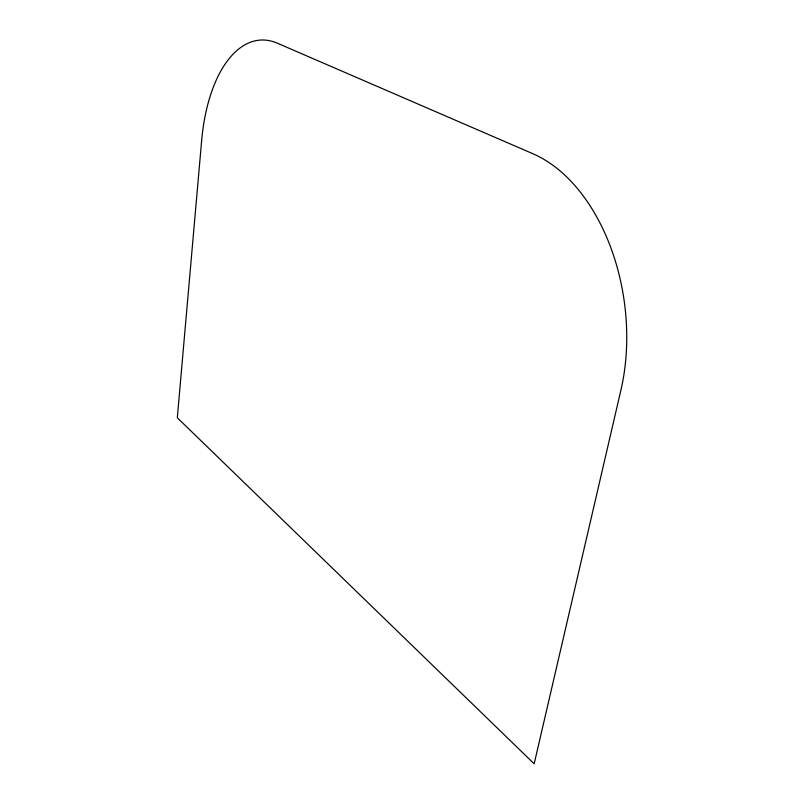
<?xml version="1.0" encoding="UTF-8"?>
<svg xmlns="http://www.w3.org/2000/svg" width="804" height="804" viewBox="0 0 804 804"><rect width="100%" height="100%" fill="white"/><g stroke="black" fill="none" stroke-linecap="round" stroke-linejoin="round"><path stroke-width="1.21" d="M201.633 140.75L177.312 417.778L534.168 763.8L620.899 390.201A171.634 111.585 82.4 0 0 532.951 153.755L277.37 43.205A135.303 67.586 86.6 0 0 201.633 140.75"/></g></svg>
